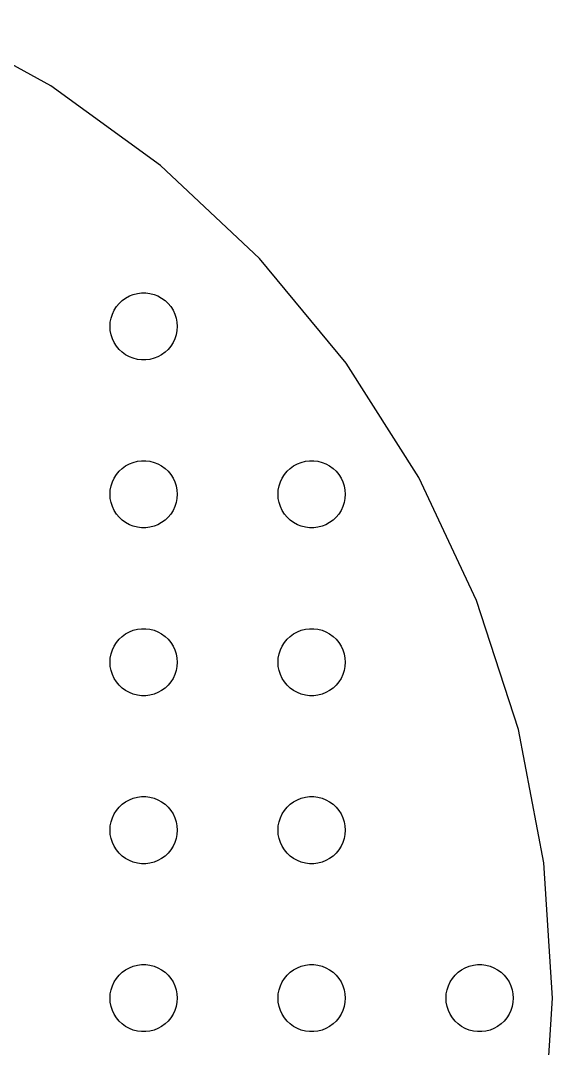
# Model space of a CAD drawing. Header units: metres. Extents: x -96 to 96, y -96 to 96.
# Drawn here: x 49 to 96.5, y -4.5 to 87.3 of the extents above; entities that cross this region are included whole.
import ezdxf

# ---------------------------------------------------------------- set-up
doc = ezdxf.new("R2010")
doc.units = ezdxf.units.M

msp = doc.modelspace()

# ---------------------------------------------------------------- linework, layer by layer
for p, q in [((51.7073, 81.4776), (41.0877, 87.3158)), ((61.5114, 74.3545), (51.7073, 81.4776)), ((70.3455, 66.0588), (61.5114, 74.3545)), ((78.0701, 56.7213), (70.3455, 66.0588)), ((58.0877, 62.3115), (58.3925, 62.533)), ((58.3925, 62.533), (58.7227, 62.7145)), ((58.7227, 62.7145), (59.0729, 62.8532)), ((59.0729, 62.8532), (59.4379, 62.9469)), ((59.4379, 62.9469), (59.8116, 62.9941)), ((59.8116, 62.9941), (60.1884, 62.9941)), ((60.1884, 62.9941), (60.5621, 62.9469)), ((60.5621, 62.9469), (60.927, 62.8532)), ((60.927, 62.8532), (61.2773, 62.7145)), ((61.2773, 62.7145), (61.6075, 62.533)), ((61.6075, 62.533), (61.9123, 62.3115)), ((57.3711, 61.4453), (57.5729, 61.7634)), ((57.5729, 61.7634), (57.8131, 62.0536)), ((57.8131, 62.0536), (58.0877, 62.3115)), ((61.9123, 62.3115), (62.1869, 62.0536)), ((62.1869, 62.0536), (62.427, 61.7634)), ((62.427, 61.7634), (62.6289, 61.4453)), ((57.0237, 60.376), (57.0942, 60.7461)), ((57.0942, 60.7461), (57.2107, 61.1044)), ((57.2107, 61.1044), (57.3711, 61.4453)), ((62.6289, 61.4453), (62.7893, 61.1044)), ((62.7893, 61.1044), (62.9057, 60.7461)), ((62.9057, 60.7461), (62.9763, 60.376)), ((57, 60), (57.0237, 60.376)), ((57.0237, 59.624), (57, 60)), ((62.9763, 60.376), (63, 60)), ((63, 60), (62.9763, 59.624)), ((57.0942, 59.2539), (57.0237, 59.624)), ((57.2107, 58.8956), (57.0942, 59.2539)), ((57.3711, 58.5547), (57.2107, 58.8956)), ((62.7893, 58.8956), (62.6289, 58.5547)), ((62.9057, 59.2539), (62.7893, 58.8956)), ((62.9763, 59.624), (62.9057, 59.2539)), ((57.5729, 58.2366), (57.3711, 58.5547)), ((57.8131, 57.9464), (57.5729, 58.2366)), ((58.0877, 57.6885), (57.8131, 57.9464)), ((62.1869, 57.9464), (61.9123, 57.6885)), ((62.427, 58.2366), (62.1869, 57.9464)), ((62.6289, 58.5547), (62.427, 58.2366)), ((58.3925, 57.467), (58.0877, 57.6885)), ((58.7227, 57.2855), (58.3925, 57.467)), ((59.0729, 57.1468), (58.7227, 57.2855)), ((59.4379, 57.0531), (59.0729, 57.1468)), ((59.8116, 57.0059), (59.4379, 57.0531)), ((60.1884, 57.0059), (59.8116, 57.0059)), ((60.5621, 57.0531), (60.1884, 57.0059)), ((60.927, 57.1468), (60.5621, 57.0531)), ((61.2773, 57.2855), (60.927, 57.1468)), ((61.6075, 57.467), (61.2773, 57.2855)), ((61.9123, 57.6885), (61.6075, 57.467)), ((84.5636, 46.4892), (78.0701, 56.7213)), ((58.7227, 47.7145), (59.0729, 47.8532)), ((59.0729, 47.8532), (59.4379, 47.9469)), ((59.4379, 47.9469), (59.8116, 47.9941)), ((59.8116, 47.9941), (60.1884, 47.9941)), ((60.1884, 47.9941), (60.5621, 47.9469)), ((60.5621, 47.9469), (60.927, 47.8532)), ((60.927, 47.8532), (61.2773, 47.7145)), ((73.7227, 47.7145), (74.073, 47.8532)), ((74.073, 47.8532), (74.4379, 47.9469)), ((74.4379, 47.9469), (74.8116, 47.9941)), ((74.8116, 47.9941), (75.1884, 47.9941)), ((75.1884, 47.9941), (75.5621, 47.9469)), ((75.5621, 47.9469), (75.927, 47.8532)), ((75.927, 47.8532), (76.2773, 47.7145)), ((57.5729, 46.7634), (57.8131, 47.0536)), ((57.8131, 47.0536), (58.0877, 47.3115)), ((58.0877, 47.3115), (58.3925, 47.533)), ((58.3925, 47.533), (58.7227, 47.7145)), ((61.2773, 47.7145), (61.6075, 47.533)), ((61.6075, 47.533), (61.9123, 47.3115)), ((61.9123, 47.3115), (62.1869, 47.0536)), ((62.1869, 47.0536), (62.427, 46.7634)), ((72.573, 46.7634), (72.8131, 47.0536)), ((72.8131, 47.0536), (73.0877, 47.3115)), ((73.0877, 47.3115), (73.3925, 47.533)), ((73.3925, 47.533), (73.7227, 47.7145)), ((76.2773, 47.7145), (76.6075, 47.533)), ((76.6075, 47.533), (76.9123, 47.3115)), ((76.9123, 47.3115), (77.1869, 47.0536)), ((77.1869, 47.0536), (77.427, 46.7634)), ((57.0942, 45.7461), (57.2107, 46.1044)), ((57.2107, 46.1044), (57.3711, 46.4453)), ((57.3711, 46.4453), (57.5729, 46.7634)), ((62.427, 46.7634), (62.6289, 46.4453)), ((62.6289, 46.4453), (62.7893, 46.1044)), ((62.7893, 46.1044), (62.9057, 45.7461)), ((72.0943, 45.7461), (72.2107, 46.1044)), ((72.2107, 46.1044), (72.3711, 46.4453)), ((72.3711, 46.4453), (72.573, 46.7634)), ((77.427, 46.7634), (77.6289, 46.4453)), ((77.6289, 46.4453), (77.7893, 46.1044)), ((77.7893, 46.1044), (77.9057, 45.7461)), ((89.7234, 35.524), (84.5636, 46.4892)), ((57, 45), (57.0237, 45.376)), ((57.0237, 44.624), (57, 45)), ((57.0237, 45.376), (57.0942, 45.7461)), ((62.9057, 45.7461), (62.9763, 45.376)), ((62.9763, 45.376), (63, 45)), ((63, 45), (62.9763, 44.624)), ((72, 45), (72.0237, 45.376)), ((72.0237, 44.624), (72, 45)), ((72.0237, 45.376), (72.0943, 45.7461)), ((77.9057, 45.7461), (77.9763, 45.376)), ((77.9763, 45.376), (78, 45)), ((78, 45), (77.9763, 44.624)), ((57.0942, 44.2539), (57.0237, 44.624)), ((57.2107, 43.8956), (57.0942, 44.2539)), ((62.9057, 44.2539), (62.7893, 43.8956)), ((62.9763, 44.624), (62.9057, 44.2539)), ((72.0943, 44.2539), (72.0237, 44.624)), ((72.2107, 43.8956), (72.0943, 44.2539)), ((77.9057, 44.2539), (77.7893, 43.8956)), ((77.9763, 44.624), (77.9057, 44.2539)), ((57.3711, 43.5547), (57.2107, 43.8956)), ((57.5729, 43.2366), (57.3711, 43.5547)), ((57.8131, 42.9464), (57.5729, 43.2366)), ((62.427, 43.2366), (62.1869, 42.9464)), ((62.6289, 43.5547), (62.427, 43.2366)), ((62.7893, 43.8956), (62.6289, 43.5547)), ((72.3711, 43.5547), (72.2107, 43.8956)), ((72.573, 43.2366), (72.3711, 43.5547)), ((72.8131, 42.9464), (72.573, 43.2366)), ((77.427, 43.2366), (77.1869, 42.9464)), ((77.6289, 43.5547), (77.427, 43.2366)), ((77.7893, 43.8956), (77.6289, 43.5547)), ((58.0877, 42.6885), (57.8131, 42.9464)), ((58.3925, 42.467), (58.0877, 42.6885)), ((58.7227, 42.2855), (58.3925, 42.467)), ((59.0729, 42.1468), (58.7227, 42.2855)), ((61.2773, 42.2855), (60.927, 42.1468)), ((61.6075, 42.467), (61.2773, 42.2855)), ((61.9123, 42.6885), (61.6075, 42.467)), ((62.1869, 42.9464), (61.9123, 42.6885)), ((73.0877, 42.6885), (72.8131, 42.9464)), ((73.3925, 42.467), (73.0877, 42.6885)), ((73.7227, 42.2855), (73.3925, 42.467)), ((74.073, 42.1468), (73.7227, 42.2855)), ((76.2773, 42.2855), (75.927, 42.1468)), ((76.6075, 42.467), (76.2773, 42.2855)), ((76.9123, 42.6885), (76.6075, 42.467)), ((77.1869, 42.9464), (76.9123, 42.6885)), ((59.4379, 42.0531), (59.0729, 42.1468)), ((59.8116, 42.0059), (59.4379, 42.0531)), ((60.1884, 42.0059), (59.8116, 42.0059)), ((60.5621, 42.0531), (60.1884, 42.0059)), ((60.927, 42.1468), (60.5621, 42.0531)), ((74.4379, 42.0531), (74.073, 42.1468)), ((74.8116, 42.0059), (74.4379, 42.0531)), ((75.1884, 42.0059), (74.8116, 42.0059)), ((75.5621, 42.0531), (75.1884, 42.0059)), ((75.927, 42.1468), (75.5621, 42.0531)), ((93.4683, 23.9986), (89.7234, 35.524)), ((57.8131, 32.0536), (58.0877, 32.3115)), ((58.0877, 32.3115), (58.3925, 32.533)), ((58.3925, 32.533), (58.7227, 32.7145)), ((58.7227, 32.7145), (59.0729, 32.8532)), ((59.0729, 32.8532), (59.4379, 32.9469)), ((59.4379, 32.9469), (59.8116, 32.9941)), ((59.8116, 32.9941), (60.1884, 32.9941)), ((60.1884, 32.9941), (60.5621, 32.9469)), ((60.5621, 32.9469), (60.927, 32.8532)), ((60.927, 32.8532), (61.2773, 32.7145)), ((61.2773, 32.7145), (61.6075, 32.533)), ((61.6075, 32.533), (61.9123, 32.3115)), ((61.9123, 32.3115), (62.1869, 32.0536)), ((72.8131, 32.0536), (73.0877, 32.3115)), ((73.0877, 32.3115), (73.3925, 32.533)), ((73.3925, 32.533), (73.7227, 32.7145)), ((73.7227, 32.7145), (74.073, 32.8532)), ((74.073, 32.8532), (74.4379, 32.9469)), ((74.4379, 32.9469), (74.8116, 32.9941)), ((74.8116, 32.9941), (75.1884, 32.9941)), ((75.1884, 32.9941), (75.5621, 32.9469)), ((75.5621, 32.9469), (75.927, 32.8532)), ((75.927, 32.8532), (76.2773, 32.7145)), ((76.2773, 32.7145), (76.6075, 32.533)), ((76.6075, 32.533), (76.9123, 32.3115)), ((76.9123, 32.3115), (77.1869, 32.0536)), ((57.2107, 31.1044), (57.3711, 31.4453)), ((57.3711, 31.4453), (57.5729, 31.7634)), ((57.5729, 31.7634), (57.8131, 32.0536)), ((62.1869, 32.0536), (62.427, 31.7634)), ((62.427, 31.7634), (62.6289, 31.4453)), ((62.6289, 31.4453), (62.7893, 31.1044)), ((72.2107, 31.1044), (72.3711, 31.4453)), ((72.3711, 31.4453), (72.573, 31.7634)), ((72.573, 31.7634), (72.8131, 32.0536)), ((77.1869, 32.0536), (77.427, 31.7634)), ((77.427, 31.7634), (77.6289, 31.4453)), ((77.6289, 31.4453), (77.7893, 31.1044)), ((57, 30), (57.0237, 30.376)), ((57.0237, 30.376), (57.0942, 30.7461)), ((57.0942, 30.7461), (57.2107, 31.1044)), ((62.7893, 31.1044), (62.9057, 30.7461)), ((62.9057, 30.7461), (62.9763, 30.376)), ((62.9763, 30.376), (63, 30)), ((72, 30), (72.0237, 30.376)), ((72.0237, 30.376), (72.0943, 30.7461)), ((72.0943, 30.7461), (72.2107, 31.1044)), ((77.7893, 31.1044), (77.9057, 30.7461)), ((77.9057, 30.7461), (77.9763, 30.376)), ((77.9763, 30.376), (78, 30)), ((57.0237, 29.624), (57, 30)), ((57.0942, 29.2539), (57.0237, 29.624)), ((62.9763, 29.624), (62.9057, 29.2539)), ((63, 30), (62.9763, 29.624)), ((72.0237, 29.624), (72, 30)), ((72.0943, 29.2539), (72.0237, 29.624)), ((77.9763, 29.624), (77.9057, 29.2539)), ((78, 30), (77.9763, 29.624)), ((57.2107, 28.8956), (57.0942, 29.2539)), ((57.3711, 28.5547), (57.2107, 28.8956)), ((57.5729, 28.2366), (57.3711, 28.5547)), ((62.6289, 28.5547), (62.427, 28.2366)), ((62.7893, 28.8956), (62.6289, 28.5547)), ((62.9057, 29.2539), (62.7893, 28.8956)), ((72.2107, 28.8956), (72.0943, 29.2539)), ((72.3711, 28.5547), (72.2107, 28.8956)), ((72.573, 28.2366), (72.3711, 28.5547)), ((77.6289, 28.5547), (77.427, 28.2366)), ((77.7893, 28.8956), (77.6289, 28.5547)), ((77.9057, 29.2539), (77.7893, 28.8956)), ((57.8131, 27.9464), (57.5729, 28.2366)), ((58.0877, 27.6884), (57.8131, 27.9464)), ((58.3925, 27.467), (58.0877, 27.6884)), ((61.9123, 27.6884), (61.6075, 27.467)), ((62.1869, 27.9464), (61.9123, 27.6884)), ((62.427, 28.2366), (62.1869, 27.9464)), ((72.8131, 27.9464), (72.573, 28.2366)), ((73.0877, 27.6884), (72.8131, 27.9464)), ((73.3925, 27.467), (73.0877, 27.6884)), ((76.9123, 27.6884), (76.6075, 27.467)), ((77.1869, 27.9464), (76.9123, 27.6884)), ((77.427, 28.2366), (77.1869, 27.9464)), ((58.7227, 27.2855), (58.3925, 27.467)), ((59.0729, 27.1468), (58.7227, 27.2855)), ((59.4379, 27.0531), (59.0729, 27.1468)), ((59.8116, 27.0059), (59.4379, 27.0531)), ((60.1884, 27.0059), (59.8116, 27.0059)), ((60.5621, 27.0531), (60.1884, 27.0059)), ((60.927, 27.1468), (60.5621, 27.0531)), ((61.2773, 27.2855), (60.927, 27.1468)), ((61.6075, 27.467), (61.2773, 27.2855)), ((73.7227, 27.2855), (73.3925, 27.467)), ((74.073, 27.1468), (73.7227, 27.2855)), ((74.4379, 27.0531), (74.073, 27.1468)), ((74.8116, 27.0059), (74.4379, 27.0531)), ((75.1884, 27.0059), (74.8116, 27.0059)), ((75.5621, 27.0531), (75.1884, 27.0059)), ((75.927, 27.1468), (75.5621, 27.0531)), ((76.2773, 27.2855), (75.927, 27.1468)), ((76.6075, 27.467), (76.2773, 27.2855)), ((95.7391, 12.0947), (93.4683, 23.9986)), ((58.0877, 17.3115), (58.3925, 17.533)), ((58.3925, 17.533), (58.7227, 17.7145)), ((58.7227, 17.7145), (59.0729, 17.8532)), ((59.0729, 17.8532), (59.4379, 17.9469)), ((59.4379, 17.9469), (59.8116, 17.9941)), ((59.8116, 17.9941), (60.1884, 17.9941)), ((60.1884, 17.9941), (60.5621, 17.9469)), ((60.5621, 17.9469), (60.927, 17.8532)), ((60.927, 17.8532), (61.2773, 17.7145)), ((61.2773, 17.7145), (61.6075, 17.533)), ((61.6075, 17.533), (61.9123, 17.3115)), ((73.0877, 17.3115), (73.3925, 17.533)), ((73.3925, 17.533), (73.7227, 17.7145)), ((73.7227, 17.7145), (74.073, 17.8532)), ((74.073, 17.8532), (74.4379, 17.9469)), ((74.4379, 17.9469), (74.8116, 17.9941)), ((74.8116, 17.9941), (75.1884, 17.9941)), ((75.1884, 17.9941), (75.5621, 17.9469)), ((75.5621, 17.9469), (75.927, 17.8532)), ((75.927, 17.8532), (76.2773, 17.7145)), ((76.2773, 17.7145), (76.6075, 17.533)), ((76.6075, 17.533), (76.9123, 17.3115)), ((57.3711, 16.4453), (57.5729, 16.7634)), ((57.5729, 16.7634), (57.8131, 17.0536)), ((57.8131, 17.0536), (58.0877, 17.3115)), ((61.9123, 17.3115), (62.1869, 17.0536)), ((62.1869, 17.0536), (62.427, 16.7634)), ((62.427, 16.7634), (62.6289, 16.4453)), ((72.3711, 16.4453), (72.573, 16.7634)), ((72.573, 16.7634), (72.8131, 17.0536)), ((72.8131, 17.0536), (73.0877, 17.3115)), ((76.9123, 17.3115), (77.1869, 17.0536)), ((77.1869, 17.0536), (77.427, 16.7634)), ((77.427, 16.7634), (77.6289, 16.4453)), ((57.0237, 15.376), (57.0942, 15.7461)), ((57.0942, 15.7461), (57.2107, 16.1044)), ((57.2107, 16.1044), (57.3711, 16.4453)), ((62.6289, 16.4453), (62.7893, 16.1044)), ((62.7893, 16.1044), (62.9057, 15.7461)), ((62.9057, 15.7461), (62.9763, 15.376)), ((72.0237, 15.376), (72.0943, 15.7461)), ((72.0943, 15.7461), (72.2107, 16.1044)), ((72.2107, 16.1044), (72.3711, 16.4453)), ((77.6289, 16.4453), (77.7893, 16.1044)), ((77.7893, 16.1044), (77.9057, 15.7461)), ((77.9057, 15.7461), (77.9763, 15.376)), ((57, 15), (57.0237, 15.376)), ((57.0237, 14.624), (57, 15)), ((62.9763, 15.376), (63, 15)), ((63, 15), (62.9763, 14.624)), ((72, 15), (72.0237, 15.376)), ((72.0237, 14.624), (72, 15)), ((77.9763, 15.376), (78, 15)), ((78, 15), (77.9763, 14.624)), ((57.0942, 14.2539), (57.0237, 14.624)), ((57.2107, 13.8956), (57.0942, 14.2539)), ((57.3711, 13.5547), (57.2107, 13.8956)), ((62.7893, 13.8956), (62.6289, 13.5547)), ((62.9057, 14.2539), (62.7893, 13.8956)), ((62.9763, 14.624), (62.9057, 14.2539)), ((72.0943, 14.2539), (72.0237, 14.624)), ((72.2107, 13.8956), (72.0943, 14.2539)), ((72.3711, 13.5547), (72.2107, 13.8956)), ((77.7893, 13.8956), (77.6289, 13.5547)), ((77.9057, 14.2539), (77.7893, 13.8956)), ((77.9763, 14.624), (77.9057, 14.2539)), ((57.5729, 13.2366), (57.3711, 13.5547)), ((57.8131, 12.9464), (57.5729, 13.2366)), ((58.0877, 12.6884), (57.8131, 12.9464)), ((62.1869, 12.9464), (61.9123, 12.6884)), ((62.427, 13.2366), (62.1869, 12.9464)), ((62.6289, 13.5547), (62.427, 13.2366)), ((72.573, 13.2366), (72.3711, 13.5547)), ((72.8131, 12.9464), (72.573, 13.2366)), ((73.0877, 12.6884), (72.8131, 12.9464)), ((77.1869, 12.9464), (76.9123, 12.6884)), ((77.427, 13.2366), (77.1869, 12.9464)), ((77.6289, 13.5547), (77.427, 13.2366)), ((58.3925, 12.467), (58.0877, 12.6884)), ((58.7227, 12.2855), (58.3925, 12.467)), ((59.0729, 12.1468), (58.7227, 12.2855)), ((59.4379, 12.0531), (59.0729, 12.1468)), ((59.8116, 12.0059), (59.4379, 12.0531)), ((60.1884, 12.0059), (59.8116, 12.0059)), ((60.5621, 12.0531), (60.1884, 12.0059)), ((60.927, 12.1468), (60.5621, 12.0531)), ((61.2773, 12.2855), (60.927, 12.1468)), ((61.6075, 12.467), (61.2773, 12.2855)), ((61.9123, 12.6884), (61.6075, 12.467)), ((73.3925, 12.467), (73.0877, 12.6884)), ((73.7227, 12.2855), (73.3925, 12.467)), ((74.073, 12.1468), (73.7227, 12.2855)), ((74.4379, 12.0531), (74.073, 12.1468)), ((74.8116, 12.0059), (74.4379, 12.0531)), ((75.1884, 12.0059), (74.8116, 12.0059)), ((75.5621, 12.0531), (75.1884, 12.0059)), ((75.927, 12.1468), (75.5621, 12.0531)), ((76.2773, 12.2855), (75.927, 12.1468)), ((76.6075, 12.467), (76.2773, 12.2855)), ((76.9123, 12.6884), (76.6075, 12.467)), ((96.5, 0), (95.7391, 12.0947)), ((58.7227, 2.71448), (59.0729, 2.85316)), ((59.0729, 2.85316), (59.4379, 2.94685)), ((59.4379, 2.94685), (59.8116, 2.99408)), ((59.8116, 2.99408), (60.1884, 2.99408)), ((60.1884, 2.99408), (60.5621, 2.94685)), ((60.5621, 2.94685), (60.927, 2.85316)), ((60.927, 2.85316), (61.2773, 2.71448)), ((73.7227, 2.71448), (74.073, 2.85316)), ((74.073, 2.85316), (74.4379, 2.94685)), ((74.4379, 2.94685), (74.8116, 2.99408)), ((74.8116, 2.99408), (75.1884, 2.99408)), ((75.1884, 2.99408), (75.5621, 2.94685)), ((75.5621, 2.94685), (75.927, 2.85316)), ((75.927, 2.85316), (76.2773, 2.71448)), ((88.7227, 2.71448), (89.073, 2.85316)), ((89.073, 2.85316), (89.4379, 2.94685)), ((89.4379, 2.94685), (89.8116, 2.99408)), ((89.8116, 2.99408), (90.1884, 2.99408)), ((90.1884, 2.99408), (90.5621, 2.94685)), ((90.5621, 2.94685), (90.927, 2.85316)), ((90.927, 2.85316), (91.2773, 2.71448)), ((57.5729, 1.76335), (57.8131, 2.05363)), ((57.8131, 2.05363), (58.0877, 2.31154)), ((58.0877, 2.31154), (58.3925, 2.53297)), ((58.3925, 2.53297), (58.7227, 2.71448)), ((61.2773, 2.71448), (61.6075, 2.53297)), ((61.6075, 2.53297), (61.9123, 2.31154)), ((61.9123, 2.31154), (62.1869, 2.05363)), ((62.1869, 2.05363), (62.427, 1.76335)), ((72.573, 1.76335), (72.8131, 2.05363)), ((72.8131, 2.05363), (73.0877, 2.31154)), ((73.0877, 2.31154), (73.3925, 2.53297)), ((73.3925, 2.53297), (73.7227, 2.71448)), ((76.2773, 2.71448), (76.6075, 2.53297)), ((76.6075, 2.53297), (76.9123, 2.31154)), ((76.9123, 2.31154), (77.1869, 2.05363)), ((77.1869, 2.05363), (77.427, 1.76335)), ((87.573, 1.76335), (87.8131, 2.05363)), ((87.8131, 2.05363), (88.0877, 2.31154)), ((88.0877, 2.31154), (88.3925, 2.53297)), ((88.3925, 2.53297), (88.7227, 2.71448)), ((91.2773, 2.71448), (91.6075, 2.53297)), ((91.6075, 2.53297), (91.9123, 2.31154)), ((91.9123, 2.31154), (92.1869, 2.05363)), ((92.1869, 2.05363), (92.427, 1.76335)), ((57.0942, 0.746063), (57.2107, 1.10437)), ((57.2107, 1.10437), (57.3711, 1.44525)), ((57.3711, 1.44525), (57.5729, 1.76335)), ((62.427, 1.76335), (62.6289, 1.44525)), ((62.6289, 1.44525), (62.7893, 1.10437)), ((62.7893, 1.10437), (62.9057, 0.746063)), ((72.0943, 0.746063), (72.2107, 1.10437)), ((72.2107, 1.10437), (72.3711, 1.44525)), ((72.3711, 1.44525), (72.573, 1.76335)), ((77.427, 1.76335), (77.6289, 1.44525)), ((77.6289, 1.44525), (77.7893, 1.10437)), ((77.7893, 1.10437), (77.9057, 0.746063)), ((87.0943, 0.746063), (87.2107, 1.10437)), ((87.2107, 1.10437), (87.3711, 1.44525)), ((87.3711, 1.44525), (87.573, 1.76335)), ((92.427, 1.76335), (92.6289, 1.44525)), ((92.6289, 1.44525), (92.7893, 1.10437)), ((92.7893, 1.10437), (92.9057, 0.746063)), ((57, 0), (57.0237, 0.375992)), ((57.0237, -0.375992), (57, 0)), ((57.0237, 0.375992), (57.0942, 0.746063)), ((62.9057, 0.746063), (62.9763, 0.375992)), ((62.9763, 0.375992), (63, 0)), ((63, 0), (62.9763, -0.375992)), ((72, 0), (72.0237, 0.375992)), ((72.0237, -0.375992), (72, 0)), ((72.0237, 0.375992), (72.0943, 0.746063)), ((77.9057, 0.746063), (77.9763, 0.375992)), ((77.9763, 0.375992), (78, 0)), ((78, 0), (77.9763, -0.375992)), ((87, 0), (87.0237, 0.375992)), ((87.0237, -0.375992), (87, 0)), ((87.0237, 0.375992), (87.0943, 0.746063)), ((92.9057, 0.746063), (92.9763, 0.375992)), ((92.9763, 0.375992), (93, 0)), ((93, 0), (92.9763, -0.375992)), ((95.7391, -12.0947), (96.5, 0)), ((57.0942, -0.746063), (57.0237, -0.375992)), ((57.2107, -1.10437), (57.0942, -0.746063)), ((62.9057, -0.746063), (62.7893, -1.10437)), ((62.9763, -0.375992), (62.9057, -0.746063)), ((72.0943, -0.746063), (72.0237, -0.375992)), ((72.2107, -1.10437), (72.0943, -0.746063)), ((77.9057, -0.746063), (77.7893, -1.10437)), ((77.9763, -0.375992), (77.9057, -0.746063)), ((87.0943, -0.746063), (87.0237, -0.375992)), ((87.2107, -1.10437), (87.0943, -0.746063)), ((92.9057, -0.746063), (92.7893, -1.10437)), ((92.9763, -0.375992), (92.9057, -0.746063)), ((57.3711, -1.44525), (57.2107, -1.10437)), ((57.5729, -1.76335), (57.3711, -1.44525)), ((57.8131, -2.05363), (57.5729, -1.76335)), ((62.427, -1.76335), (62.1869, -2.05363)), ((62.6289, -1.44525), (62.427, -1.76335)), ((62.7893, -1.10437), (62.6289, -1.44525)), ((72.3711, -1.44525), (72.2107, -1.10437)), ((72.573, -1.76335), (72.3711, -1.44525)), ((72.8131, -2.05363), (72.573, -1.76335)), ((77.427, -1.76335), (77.1869, -2.05363)), ((77.6289, -1.44525), (77.427, -1.76335)), ((77.7893, -1.10437), (77.6289, -1.44525)), ((87.3711, -1.44525), (87.2107, -1.10437)), ((87.573, -1.76335), (87.3711, -1.44525)), ((87.8131, -2.05363), (87.573, -1.76335)), ((92.427, -1.76335), (92.1869, -2.05363)), ((92.6289, -1.44525), (92.427, -1.76335)), ((92.7893, -1.10437), (92.6289, -1.44525)), ((58.0877, -2.31154), (57.8131, -2.05363)), ((58.3925, -2.53297), (58.0877, -2.31154)), ((58.7227, -2.71448), (58.3925, -2.53297)), ((59.0729, -2.85316), (58.7227, -2.71448)), ((61.2773, -2.71448), (60.927, -2.85316)), ((61.6075, -2.53297), (61.2773, -2.71448)), ((61.9123, -2.31154), (61.6075, -2.53297)), ((62.1869, -2.05363), (61.9123, -2.31154)), ((73.0877, -2.31154), (72.8131, -2.05363)), ((73.3925, -2.53297), (73.0877, -2.31154)), ((73.7227, -2.71448), (73.3925, -2.53297)), ((74.073, -2.85316), (73.7227, -2.71448)), ((76.2773, -2.71448), (75.927, -2.85316)), ((76.6075, -2.53297), (76.2773, -2.71448)), ((76.9123, -2.31154), (76.6075, -2.53297)), ((77.1869, -2.05363), (76.9123, -2.31154)), ((88.0877, -2.31154), (87.8131, -2.05363)), ((88.3925, -2.53297), (88.0877, -2.31154)), ((88.7227, -2.71448), (88.3925, -2.53297)), ((89.073, -2.85316), (88.7227, -2.71448)), ((91.2773, -2.71448), (90.927, -2.85316)), ((91.6075, -2.53297), (91.2773, -2.71448)), ((91.9123, -2.31154), (91.6075, -2.53297)), ((92.1869, -2.05363), (91.9123, -2.31154)), ((59.4379, -2.94685), (59.0729, -2.85316)), ((59.8116, -2.99408), (59.4379, -2.94685)), ((60.1884, -2.99408), (59.8116, -2.99408)), ((60.5621, -2.94685), (60.1884, -2.99408)), ((60.927, -2.85316), (60.5621, -2.94685)), ((74.4379, -2.94685), (74.073, -2.85316)), ((74.8116, -2.99408), (74.4379, -2.94685)), ((75.1884, -2.99408), (74.8116, -2.99408)), ((75.5621, -2.94685), (75.1884, -2.99408)), ((75.927, -2.85316), (75.5621, -2.94685)), ((89.4379, -2.94685), (89.073, -2.85316)), ((89.8116, -2.99408), (89.4379, -2.94685)), ((90.1884, -2.99408), (89.8116, -2.99408)), ((90.5621, -2.94685), (90.1884, -2.99408)), ((90.927, -2.85316), (90.5621, -2.94685))]:
    msp.add_line(p, q)

doc.saveas('drawing.dxf')
